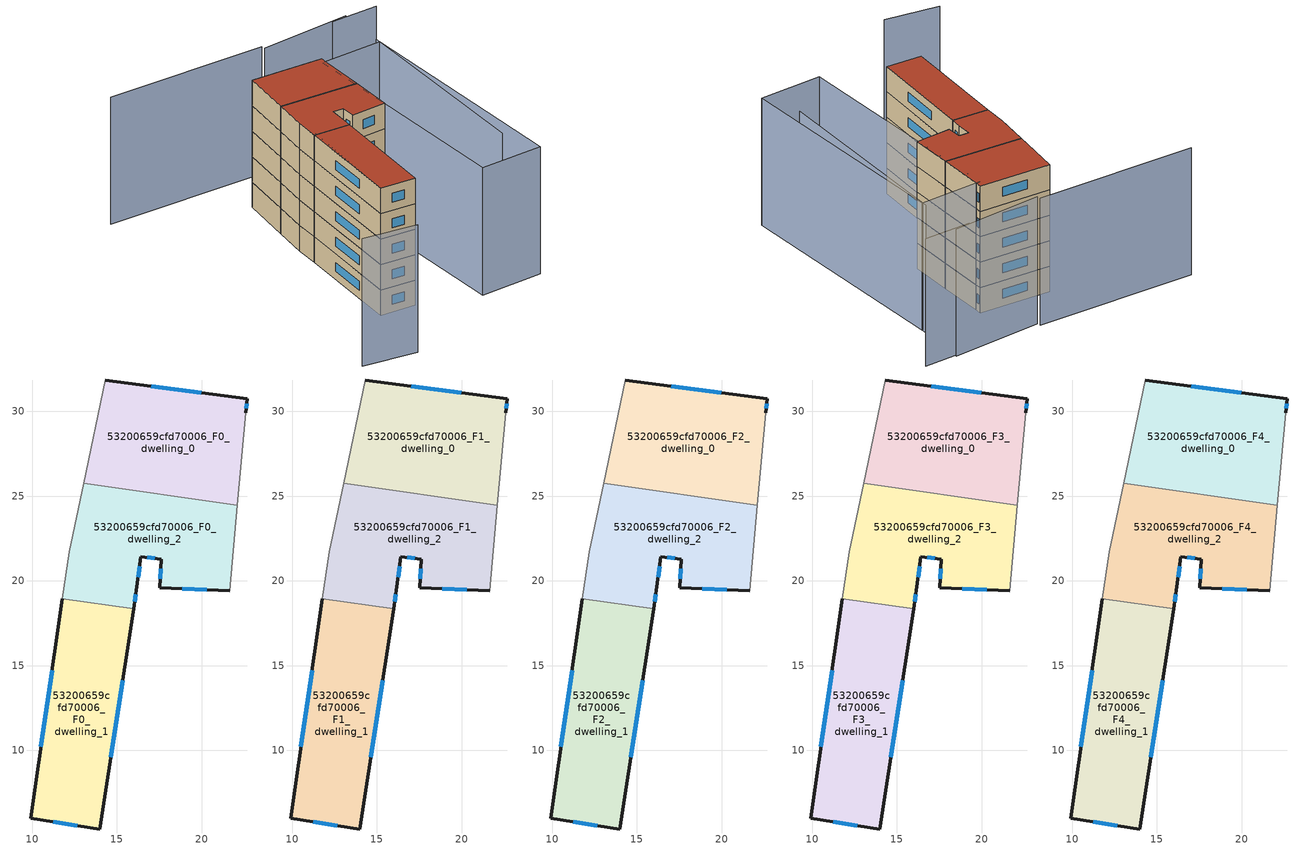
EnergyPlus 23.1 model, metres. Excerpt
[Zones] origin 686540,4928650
53200659cfd70006_F0_dwelling_0
 floor ground (EU_floor_Construction): 22.69,30.73 22.58,29.91 22.1,24.45 13.03,25.77 14.3,31.85 z0
 wall outside (EU_wall_Construction): 22.58,29.91 22.69,30.73 14.3,31.85 z0:3
 wall adiabatic (EU_wall_Construction): 22.1,24.45 22.58,29.91 / 14.3,31.85 13.03,25.77 z0:3
 wall to 53200659cfd70006_F0_dwelling_2 (EU_wall_Construction): 13.03,25.77 22.1,24.45 z0:3
 window (EU_Window_Construction): 22.62,30.17 22.66,30.46 / 19.96,31.09 17.03,31.48 z0.98:2.02
53200659cfd70006_F0_dwelling_1
 floor ground (EU_floor_Construction): 15.98,18.35 13.99,5.36 9.9,5.98 11.78,18.95 z0
 wall outside (EU_wall_Construction): 11.78,18.95 9.9,5.98 13.99,5.36 15.98,18.35 z0:3
 wall to 53200659cfd70006_F0_dwelling_2 (EU_wall_Construction): 15.98,18.35 11.78,18.95 z0:3
 window (EU_Window_Construction): 11.17,14.73 10.51,10.2 / 14.64,9.58 15.33,14.12 / 11.23,5.78 12.66,5.56 z0.98:2.02
53200659cfd70006_F0_dwelling_2
 floor ground (EU_floor_Construction): 22.1,24.45 21.65,19.43 17.52,19.59 17.62,21.27 16.4,21.43 16.17,19.64 15.98,18.35 11.78,18.95 12.18,21.72 13.03,25.77 z0
 wall outside (EU_wall_Construction): 15.98,18.35 16.17,19.64 16.4,21.43 17.62,21.27 17.52,19.59 21.65,19.43 z0:3
 wall adiabatic (EU_wall_Construction): 13.03,25.77 12.18,21.72 11.78,18.95 / 21.65,19.43 22.1,24.45 z0:3
 window (EU_Window_Construction): 17.59,20.72 17.55,20.13 / 16.8,21.38 17.23,21.32 / 16.25,20.22 16.33,20.85 / 16.04,18.77 16.11,19.22 / 18.86,19.53 20.31,19.48 z0.98:2.02
53200659cfd70006_F1_dwelling_0
 floor to 53200659cfd70006_F0_dwelling_0 (EU_floor_Construction): 22.69,30.73 22.58,29.91 22.1,24.45 13.03,25.77 14.3,31.85 z3
 wall outside (EU_wall_Construction): 22.58,29.91 22.69,30.73 14.3,31.85 z3:6
 wall adiabatic (EU_wall_Construction): 22.1,24.45 22.58,29.91 / 14.3,31.85 13.03,25.77 z3:6
 wall to 53200659cfd70006_F1_dwelling_2 (EU_wall_Construction): 13.03,25.77 22.1,24.45 z3:6
 window (EU_Window_Construction): 22.62,30.17 22.66,30.46 / 19.96,31.09 17.03,31.48 z3.98:5.02
53200659cfd70006_F1_dwelling_1
 floor to 53200659cfd70006_F0_dwelling_1 (EU_floor_Construction): 15.98,18.35 13.99,5.36 9.9,5.98 11.78,18.95 z3
 wall outside (EU_wall_Construction): 11.78,18.95 9.9,5.98 13.99,5.36 15.98,18.35 z3:6
 wall to 53200659cfd70006_F1_dwelling_2 (EU_wall_Construction): 15.98,18.35 11.78,18.95 z3:6
 window (EU_Window_Construction): 11.17,14.73 10.51,10.2 / 14.64,9.58 15.33,14.12 / 11.23,5.78 12.66,5.56 z3.98:5.02
53200659cfd70006_F1_dwelling_2
 floor to 53200659cfd70006_F0_dwelling_2 (EU_floor_Construction): 22.1,24.45 21.65,19.43 17.52,19.59 17.62,21.27 16.4,21.43 16.17,19.64 15.98,18.35 11.78,18.95 12.18,21.72 13.03,25.77 z3
 wall outside (EU_wall_Construction): 15.98,18.35 16.17,19.64 16.4,21.43 17.62,21.27 17.52,19.59 21.65,19.43 z3:6
 wall adiabatic (EU_wall_Construction): 13.03,25.77 12.18,21.72 11.78,18.95 / 21.65,19.43 22.1,24.45 z3:6
 window (EU_Window_Construction): 17.59,20.72 17.55,20.13 / 16.8,21.38 17.23,21.32 / 16.25,20.22 16.33,20.85 / 16.04,18.77 16.11,19.22 / 18.86,19.53 20.31,19.48 z3.98:5.02
53200659cfd70006_F2_dwelling_0
 floor to 53200659cfd70006_F1_dwelling_0 (EU_floor_Construction): 22.69,30.73 22.58,29.91 22.1,24.45 13.03,25.77 14.3,31.85 z6
 wall outside (EU_wall_Construction): 22.58,29.91 22.69,30.73 14.3,31.85 z6:9
 wall adiabatic (EU_wall_Construction): 22.1,24.45 22.58,29.91 / 14.3,31.85 13.03,25.77 z6:9
 wall to 53200659cfd70006_F2_dwelling_2 (EU_wall_Construction): 13.03,25.77 22.1,24.45 z6:9
 window (EU_Window_Construction): 22.62,30.17 22.66,30.46 / 19.96,31.09 17.03,31.48 z6.98:8.02
53200659cfd70006_F2_dwelling_1
 floor to 53200659cfd70006_F1_dwelling_1 (EU_floor_Construction): 15.98,18.35 13.99,5.36 9.9,5.98 11.78,18.95 z6
 wall outside (EU_wall_Construction): 11.78,18.95 9.9,5.98 13.99,5.36 15.98,18.35 z6:9
 wall to 53200659cfd70006_F2_dwelling_2 (EU_wall_Construction): 15.98,18.35 11.78,18.95 z6:9
 window (EU_Window_Construction): 11.17,14.73 10.51,10.2 / 14.64,9.58 15.33,14.12 / 11.23,5.78 12.66,5.56 z6.98:8.02
53200659cfd70006_F2_dwelling_2
 floor to 53200659cfd70006_F1_dwelling_2 (EU_floor_Construction): 22.1,24.45 21.65,19.43 17.52,19.59 17.62,21.27 16.4,21.43 16.17,19.64 15.98,18.35 11.78,18.95 12.18,21.72 13.03,25.77 z6
 wall outside (EU_wall_Construction): 15.98,18.35 16.17,19.64 16.4,21.43 17.62,21.27 17.52,19.59 21.65,19.43 z6:9
 wall adiabatic (EU_wall_Construction): 13.03,25.77 12.18,21.72 11.78,18.95 / 21.65,19.43 22.1,24.45 z6:9
 window (EU_Window_Construction): 17.59,20.72 17.55,20.13 / 16.8,21.38 17.23,21.32 / 16.25,20.22 16.33,20.85 / 16.04,18.77 16.11,19.22 / 18.86,19.53 20.31,19.48 z6.98:8.02
53200659cfd70006_F3_dwelling_0
 floor to 53200659cfd70006_F2_dwelling_0 (EU_floor_Construction): 22.69,30.73 22.58,29.91 22.1,24.45 13.03,25.77 14.3,31.85 z9
 wall outside (EU_wall_Construction): 22.58,29.91 22.69,30.73 14.3,31.85 z9:12
 wall adiabatic (EU_wall_Construction): 22.1,24.45 22.58,29.91 / 14.3,31.85 13.03,25.77 z9:12
 wall to 53200659cfd70006_F3_dwelling_2 (EU_wall_Construction): 13.03,25.77 22.1,24.45 z9:12
 window (EU_Window_Construction): 22.62,30.17 22.66,30.46 / 19.96,31.09 17.03,31.48 z9.98:11.02
53200659cfd70006_F3_dwelling_1
 floor to 53200659cfd70006_F2_dwelling_1 (EU_floor_Construction): 15.98,18.35 13.99,5.36 9.9,5.98 11.78,18.95 z9
 wall outside (EU_wall_Construction): 11.78,18.95 9.9,5.98 13.99,5.36 15.98,18.35 z9:12
 wall to 53200659cfd70006_F3_dwelling_2 (EU_wall_Construction): 15.98,18.35 11.78,18.95 z9:12
 window (EU_Window_Construction): 11.17,14.73 10.51,10.2 / 14.64,9.58 15.33,14.12 / 11.23,5.78 12.66,5.56 z9.98:11.02
53200659cfd70006_F3_dwelling_2
 floor to 53200659cfd70006_F2_dwelling_2 (EU_floor_Construction): 22.1,24.45 21.65,19.43 17.52,19.59 17.62,21.27 16.4,21.43 16.17,19.64 15.98,18.35 11.78,18.95 12.18,21.72 13.03,25.77 z9
 wall outside (EU_wall_Construction): 15.98,18.35 16.17,19.64 16.4,21.43 17.62,21.27 17.52,19.59 21.65,19.43 z9:12
 wall adiabatic (EU_wall_Construction): 13.03,25.77 12.18,21.72 11.78,18.95 / 21.65,19.43 22.1,24.45 z9:12
 window (EU_Window_Construction): 17.59,20.72 17.55,20.13 / 16.8,21.38 17.23,21.32 / 16.25,20.22 16.33,20.85 / 16.04,18.77 16.11,19.22 / 18.86,19.53 20.31,19.48 z9.98:11.02
53200659cfd70006_F4_dwelling_0
 floor to 53200659cfd70006_F3_dwelling_0 (EU_floor_Construction): 22.69,30.73 22.58,29.91 22.1,24.45 13.03,25.77 14.3,31.85 z12
 wall outside (EU_wall_Construction): 22.58,29.91 22.69,30.73 14.3,31.85 z12:15
 wall adiabatic (EU_wall_Construction): 22.1,24.45 22.58,29.91 / 14.3,31.85 13.03,25.77 z12:15
 wall to 53200659cfd70006_F4_dwelling_2 (EU_wall_Construction): 13.03,25.77 22.1,24.45 z12:15
 window (EU_Window_Construction): 22.62,30.17 22.66,30.46 / 19.96,31.09 17.03,31.48 z12.98:14.02
 roof outside (EU_roof_Construction): 22.1,24.45 22.58,29.91 22.69,30.73 14.3,31.85 13.03,25.77 z15
53200659cfd70006_F4_dwelling_1
 floor to 53200659cfd70006_F3_dwelling_1 (EU_floor_Construction): 15.98,18.35 13.99,5.36 9.9,5.98 11.78,18.95 z12
 wall outside (EU_wall_Construction): 11.78,18.95 9.9,5.98 13.99,5.36 15.98,18.35 z12:15
 wall to 53200659cfd70006_F4_dwelling_2 (EU_wall_Construction): 15.98,18.35 11.78,18.95 z12:15
 window (EU_Window_Construction): 11.17,14.73 10.51,10.2 / 14.64,9.58 15.33,14.12 / 11.23,5.78 12.66,5.56 z12.98:14.02
 roof outside (EU_roof_Construction): 13.99,5.36 15.98,18.35 11.78,18.95 9.9,5.98 z15
53200659cfd70006_F4_dwelling_2
 floor to 53200659cfd70006_F3_dwelling_2 (EU_floor_Construction): 22.1,24.45 21.65,19.43 17.52,19.59 17.62,21.27 16.4,21.43 16.17,19.64 15.98,18.35 11.78,18.95 12.18,21.72 13.03,25.77 z12
 wall outside (EU_wall_Construction): 15.98,18.35 16.17,19.64 16.4,21.43 17.62,21.27 17.52,19.59 21.65,19.43 z12:15
 wall adiabatic (EU_wall_Construction): 13.03,25.77 12.18,21.72 11.78,18.95 / 21.65,19.43 22.1,24.45 z12:15
 window (EU_Window_Construction): 17.59,20.72 17.55,20.13 / 16.8,21.38 17.23,21.32 / 16.25,20.22 16.33,20.85 / 16.04,18.77 16.11,19.22 / 18.86,19.53 20.31,19.48 z12.98:14.02
 roof outside (EU_roof_Construction): 21.65,19.43 22.1,24.45 13.03,25.77 12.18,21.72 11.78,18.95 15.98,18.35 16.17,19.64 16.4,21.43 17.62,21.27 17.52,19.59 z15
shading: 1.67,-0.87 7.91,-2.31 / 14.3,31.85 10.32,8.95 / 26.87,6.83 29.56,30.28 / 19.58,36.61 0.89,38.47 / 34.05,35.61 28.53,35.96 / 30.35,36.04 19.59,36.19 / 29.54,29.67 28.08,2.22 / 28.08,2.22 20.69,2.61 / 20.69,2.61 22.15,30.06 / 22.15,30.06 29.54,29.67 z0:15
[Building]
EU S2 Campaign: North Axis=0; Terrain=City; Solar Distribution=FullExterior
[Site:Location]
Bologna: Latitude=44.5; Longitude=11.25; Time Zone=1; Elevation=37
[SizingPeriod:WeatherFileDays]
AnnualSizingPeriod: Begin Month=1; Begin Day of Month=1; End Month=12; End Day of Month=31; Day of Week for Start Day=Monday; Use Weather File Daylight Saving Period=No; Use Weather File Rain and Snow Indicators=No
[MATERIAL]
EU_InternalMass_Material: Roughness=MediumRough; Thickness=0.1; Conductivity=1; Density=1800; Specific Heat=900; Thermal Absorptance=0.9; Solar Absorptance=0.7; Visible Absorptance=0.7
[MATERIAL:NOMASS] Roughness=MediumRough; Thermal Absorptance=0.9; Solar Absorptance=0.7; Visible Absorptance=0.7
Name | Thermal Resistance
EU_wall_NoMass | 0.905828
EU_roof_NoMass | 0.37593
EU_floor_NoMass | 0.67114
[WINDOWMATERIAL:SIMPLEGLAZINGSYSTEM]
EU_Window_SimpleGlazing: UFactor=4.52486; Solar Heat Gain Coefficient=0.85; Visible Transmittance=0.85
[CONSTRUCTION]
EU_wall_Construction: EU_wall_NoMass
EU_roof_Construction: EU_roof_NoMass
EU_floor_Construction: EU_floor_NoMass
EU_Window_Construction: EU_Window_SimpleGlazing
EU_InternalMass_Construction: EU_InternalMass_Material
[ZONE] Type=1; Multiplier=1; Ceiling Height=autocalculate; Floor Area=autocalculate; Part of Total Floor Area=Yes
Name | Volume
53200659cfd70006_F0_dwelling_0 | 164.858
53200659cfd70006_F1_dwelling_0; 53200659cfd70006_F2_dwelling_0; 53200659cfd70006_F3_dwelling_0; 53200659cfd70006_F4_dwelling_0 | 164.859
53200659cfd70006_F0_dwelling_1 | 164.855
53200659cfd70006_F1_dwelling_1; 53200659cfd70006_F2_dwelling_1; 53200659cfd70006_F3_dwelling_1; 53200659cfd70006_F4_dwelling_1 | 164.856
53200659cfd70006_F0_dwelling_2 | 164.861
53200659cfd70006_F1_dwelling_2; 53200659cfd70006_F2_dwelling_2; 53200659cfd70006_F3_dwelling_2; 53200659cfd70006_F4_dwelling_2 | 164.862
[INTERNALMASS] Construction=EU_InternalMass_Construction
Name | Zone or ZoneList | Surface Area
53200659cfd70006_F0_dwelling_0_EU_InternalMass | 53200659cfd70006_F0_dwelling_0 | 54.953
53200659cfd70006_F0_dwelling_1_EU_InternalMass | 53200659cfd70006_F0_dwelling_1 | 54.9522
53200659cfd70006_F0_dwelling_2_EU_InternalMass | 53200659cfd70006_F0_dwelling_2 | 54.9534
53200659cfd70006_F1_dwelling_0_EU_InternalMass | 53200659cfd70006_F1_dwelling_0 | 54.953
53200659cfd70006_F1_dwelling_1_EU_InternalMass | 53200659cfd70006_F1_dwelling_1 | 54.9522
53200659cfd70006_F1_dwelling_2_EU_InternalMass | 53200659cfd70006_F1_dwelling_2 | 54.9534
53200659cfd70006_F2_dwelling_0_EU_InternalMass | 53200659cfd70006_F2_dwelling_0 | 54.953
53200659cfd70006_F2_dwelling_1_EU_InternalMass | 53200659cfd70006_F2_dwelling_1 | 54.9522
53200659cfd70006_F2_dwelling_2_EU_InternalMass | 53200659cfd70006_F2_dwelling_2 | 54.9534
53200659cfd70006_F3_dwelling_0_EU_InternalMass | 53200659cfd70006_F3_dwelling_0 | 54.953
53200659cfd70006_F3_dwelling_1_EU_InternalMass | 53200659cfd70006_F3_dwelling_1 | 54.9522
53200659cfd70006_F3_dwelling_2_EU_InternalMass | 53200659cfd70006_F3_dwelling_2 | 54.9534
53200659cfd70006_F4_dwelling_0_EU_InternalMass | 53200659cfd70006_F4_dwelling_0 | 54.953
53200659cfd70006_F4_dwelling_1_EU_InternalMass | 53200659cfd70006_F4_dwelling_1 | 54.9522
53200659cfd70006_F4_dwelling_2_EU_InternalMass | 53200659cfd70006_F4_dwelling_2 | 54.9534
[OTHEREQUIPMENT] Fuel Type=Electricity; Design Level Calculation Method=Watts/Area; Power per Zone Floor Area=1; Fraction Latent=0; Fraction Radiant=0; Fraction Lost=0; Carbon Dioxide Generation Rate=0; EndUse Subcategory=EU_Step8_InternalGains
Name | Zone or ZoneList or Space or SpaceList | Schedule
EU_Step8_InternalGain_53200659cfd70006_F0_dwelling_0_f000 | 53200659cfd70006_F0_dwelling_0 | EU_Step8_GainSchedule_53200659cfd70006_F0_dwelling_0_f000
EU_Step8_InternalGain_53200659cfd70006_F0_dwelling_1_f000 | 53200659cfd70006_F0_dwelling_1 | EU_Step8_GainSchedule_53200659cfd70006_F0_dwelling_1_f000
EU_Step8_InternalGain_53200659cfd70006_F0_dwelling_2_f000 | 53200659cfd70006_F0_dwelling_2 | EU_Step8_GainSchedule_53200659cfd70006_F0_dwelling_2_f000
EU_Step8_InternalGain_53200659cfd70006_F1_dwelling_0_f000 | 53200659cfd70006_F1_dwelling_0 | EU_Step8_GainSchedule_53200659cfd70006_F1_dwelling_0_f000
EU_Step8_InternalGain_53200659cfd70006_F1_dwelling_1_f000 | 53200659cfd70006_F1_dwelling_1 | EU_Step8_GainSchedule_53200659cfd70006_F1_dwelling_1_f000
EU_Step8_InternalGain_53200659cfd70006_F1_dwelling_2_f000 | 53200659cfd70006_F1_dwelling_2 | EU_Step8_GainSchedule_53200659cfd70006_F1_dwelling_2_f000
EU_Step8_InternalGain_53200659cfd70006_F2_dwelling_0_f000 | 53200659cfd70006_F2_dwelling_0 | EU_Step8_GainSchedule_53200659cfd70006_F2_dwelling_0_f000
EU_Step8_InternalGain_53200659cfd70006_F2_dwelling_1_f000 | 53200659cfd70006_F2_dwelling_1 | EU_Step8_GainSchedule_53200659cfd70006_F2_dwelling_1_f000
EU_Step8_InternalGain_53200659cfd70006_F2_dwelling_2_f000 | 53200659cfd70006_F2_dwelling_2 | EU_Step8_GainSchedule_53200659cfd70006_F2_dwelling_2_f000
EU_Step8_InternalGain_53200659cfd70006_F3_dwelling_0_f000 | 53200659cfd70006_F3_dwelling_0 | EU_Step8_GainSchedule_53200659cfd70006_F3_dwelling_0_f000
EU_Step8_InternalGain_53200659cfd70006_F3_dwelling_1_f000 | 53200659cfd70006_F3_dwelling_1 | EU_Step8_GainSchedule_53200659cfd70006_F3_dwelling_1_f000
EU_Step8_InternalGain_53200659cfd70006_F3_dwelling_2_f000 | 53200659cfd70006_F3_dwelling_2 | EU_Step8_GainSchedule_53200659cfd70006_F3_dwelling_2_f000
EU_Step8_InternalGain_53200659cfd70006_F4_dwelling_0_f000 | 53200659cfd70006_F4_dwelling_0 | EU_Step8_GainSchedule_53200659cfd70006_F4_dwelling_0_f000
EU_Step8_InternalGain_53200659cfd70006_F4_dwelling_1_f000 | 53200659cfd70006_F4_dwelling_1 | EU_Step8_GainSchedule_53200659cfd70006_F4_dwelling_1_f000
EU_Step8_InternalGain_53200659cfd70006_F4_dwelling_2_f000 | 53200659cfd70006_F4_dwelling_2 | EU_Step8_GainSchedule_53200659cfd70006_F4_dwelling_2_f000
[ZONEVENTILATION:DESIGNFLOWRATE] Schedule=EU_AlwaysOn; Design Flow Rate Calculation Method=AirChanges/Hour; Air Changes per Hour=0.73129; Ventilation Type=Natural; Fan Pressure Rise=0; Fan Total Efficiency=1; Constant Term Coefficient=1; Temperature Term Coefficient=0; Velocity Term Coefficient=0; Velocity Squared Term Coefficient=0; Minimum Indoor Temperature=-100; Maximum Indoor Temperature=100; Delta Temperature=-100; Minimum Outdoor Temperature=-100; Maximum Outdoor Temperature=100; Maximum Wind Speed=40
Name | Zone or ZoneList or Space or SpaceList
EU_ConstantAir_53200659cfd70006_F0_dwelling_0 | 53200659cfd70006_F0_dwelling_0
EU_ConstantAir_53200659cfd70006_F0_dwelling_1 | 53200659cfd70006_F0_dwelling_1
EU_ConstantAir_53200659cfd70006_F0_dwelling_2 | 53200659cfd70006_F0_dwelling_2
EU_ConstantAir_53200659cfd70006_F1_dwelling_0 | 53200659cfd70006_F1_dwelling_0
EU_ConstantAir_53200659cfd70006_F1_dwelling_1 | 53200659cfd70006_F1_dwelling_1
EU_ConstantAir_53200659cfd70006_F1_dwelling_2 | 53200659cfd70006_F1_dwelling_2
EU_ConstantAir_53200659cfd70006_F2_dwelling_0 | 53200659cfd70006_F2_dwelling_0
EU_ConstantAir_53200659cfd70006_F2_dwelling_1 | 53200659cfd70006_F2_dwelling_1
EU_ConstantAir_53200659cfd70006_F2_dwelling_2 | 53200659cfd70006_F2_dwelling_2
EU_ConstantAir_53200659cfd70006_F3_dwelling_0 | 53200659cfd70006_F3_dwelling_0
EU_ConstantAir_53200659cfd70006_F3_dwelling_1 | 53200659cfd70006_F3_dwelling_1
EU_ConstantAir_53200659cfd70006_F3_dwelling_2 | 53200659cfd70006_F3_dwelling_2
EU_ConstantAir_53200659cfd70006_F4_dwelling_0 | 53200659cfd70006_F4_dwelling_0
EU_ConstantAir_53200659cfd70006_F4_dwelling_1 | 53200659cfd70006_F4_dwelling_1
EU_ConstantAir_53200659cfd70006_F4_dwelling_2 | 53200659cfd70006_F4_dwelling_2
[HVACTEMPLATE:THERMOSTAT] Constant Heating Setpoint=20; Constant Cooling Setpoint=50
EU_HeatOnly_53200659cfd70006_F0_dwelling_0; EU_HeatOnly_53200659cfd70006_F0_dwelling_1; EU_HeatOnly_53200659cfd70006_F0_dwelling_2; EU_HeatOnly_53200659cfd70006_F1_dwelling_0; EU_HeatOnly_53200659cfd70006_F1_dwelling_1; EU_HeatOnly_53200659cfd70006_F1_dwelling_2; EU_HeatOnly_53200659cfd70006_F2_dwelling_0; EU_HeatOnly_53200659cfd70006_F2_dwelling_1; EU_HeatOnly_53200659cfd70006_F2_dwelling_2; EU_HeatOnly_53200659cfd70006_F3_dwelling_0; EU_HeatOnly_53200659cfd70006_F3_dwelling_1; EU_HeatOnly_53200659cfd70006_F3_dwelling_2; EU_HeatOnly_53200659cfd70006_F4_dwelling_0; EU_HeatOnly_53200659cfd70006_F4_dwelling_1; EU_HeatOnly_53200659cfd70006_F4_dwelling_2
[HVACTEMPLATE:ZONE:IDEALLOADSAIRSYSTEM] System Availability Schedule=EU_AlwaysOn; Maximum Heating Supply Air Temperature=50; Minimum Cooling Supply Air Temperature=13; Maximum Heating Supply Air Humidity Ratio=0.0156; Minimum Cooling Supply Air Humidity Ratio=0.0077; Heating Limit=NoLimit; Cooling Limit=NoLimit; Heating Availability Schedule=EU_AlwaysOn; Cooling Availability Schedule=EU_CoolingOff; Dehumidification Control Type=ConstantSensibleHeatRatio; Cooling Sensible Heat Ratio=0.7; Dehumidification Setpoint=60; Humidification Control Type=None; Humidification Setpoint=30; Outdoor Air Method=None; Outdoor Air Flow Rate per Person=0.00944; Outdoor Air Flow Rate per Zone Floor Area=0; Outdoor Air Flow Rate per Zone=0; Demand Controlled Ventilation Type=None; Outdoor Air Economizer Type=NoEconomizer; Heat Recovery Type=None; Sensible Heat Recovery Effectiveness=0.7; Latent Heat Recovery Effectiveness=0.65
Name | Template Thermostat
53200659cfd70006_F0_dwelling_0 | EU_HeatOnly_53200659cfd70006_F0_dwelling_0
53200659cfd70006_F0_dwelling_1 | EU_HeatOnly_53200659cfd70006_F0_dwelling_1
53200659cfd70006_F0_dwelling_2 | EU_HeatOnly_53200659cfd70006_F0_dwelling_2
53200659cfd70006_F1_dwelling_0 | EU_HeatOnly_53200659cfd70006_F1_dwelling_0
53200659cfd70006_F1_dwelling_1 | EU_HeatOnly_53200659cfd70006_F1_dwelling_1
53200659cfd70006_F1_dwelling_2 | EU_HeatOnly_53200659cfd70006_F1_dwelling_2
53200659cfd70006_F2_dwelling_0 | EU_HeatOnly_53200659cfd70006_F2_dwelling_0
53200659cfd70006_F2_dwelling_1 | EU_HeatOnly_53200659cfd70006_F2_dwelling_1
53200659cfd70006_F2_dwelling_2 | EU_HeatOnly_53200659cfd70006_F2_dwelling_2
53200659cfd70006_F3_dwelling_0 | EU_HeatOnly_53200659cfd70006_F3_dwelling_0
53200659cfd70006_F3_dwelling_1 | EU_HeatOnly_53200659cfd70006_F3_dwelling_1
53200659cfd70006_F3_dwelling_2 | EU_HeatOnly_53200659cfd70006_F3_dwelling_2
53200659cfd70006_F4_dwelling_0 | EU_HeatOnly_53200659cfd70006_F4_dwelling_0
53200659cfd70006_F4_dwelling_1 | EU_HeatOnly_53200659cfd70006_F4_dwelling_1
53200659cfd70006_F4_dwelling_2 | EU_HeatOnly_53200659cfd70006_F4_dwelling_2
[SIZING:ZONE] Zone Cooling Design Supply Air Temperature Input Method=SupplyAirTemperature; Zone Cooling Design Supply Air Temperature=13; Zone Heating Design Supply Air Temperature Input Method=SupplyAirTemperature; Zone Heating Design Supply Air Temperature=50; Zone Cooling Design Supply Air Humidity Ratio=0.008; Zone Heating Design Supply Air Humidity Ratio=0.008; Cooling Design Air Flow Method=DesignDay; Cooling Design Air Flow Rate=0; Cooling Minimum Air Flow per Zone Floor Area=0.000762; Cooling Minimum Air Flow=0; Cooling Minimum Air Flow Fraction=0.2; Heating Design Air Flow Method=DesignDay; Heating Design Air Flow Rate=0; Heating Maximum Air Flow per Zone Floor Area=0.002032; Heating Maximum Air Flow=0.141576; Heating Maximum Air Flow Fraction=0.3; Account for Dedicated Outdoor Air System=No; Dedicated Outdoor Air System Control Strategy=NeutralSupplyAir; Dedicated Outdoor Air Low Setpoint Temperature for Design=autosize; Dedicated Outdoor Air High Setpoint Temperature for Design=autosize; Zone Load Sizing Method=Sensible Load Only No Latent Load; Zone Latent Cooling Design Supply Air Humidity Ratio Input Method=HumidityRatioDifference; Zone Cooling Design Supply Air Humidity Ratio Difference=0.005; Zone Latent Heating Design Supply Air Humidity Ratio Input Method=HumidityRatioDifference; Zone Humidification Design Supply Air Humidity Ratio Difference=0.005
53200659cfd70006_F0_dwelling_0; 53200659cfd70006_F0_dwelling_1; 53200659cfd70006_F0_dwelling_2; 53200659cfd70006_F1_dwelling_0; 53200659cfd70006_F1_dwelling_1; 53200659cfd70006_F1_dwelling_2; 53200659cfd70006_F2_dwelling_0; 53200659cfd70006_F2_dwelling_1; 53200659cfd70006_F2_dwelling_2; 53200659cfd70006_F3_dwelling_0; 53200659cfd70006_F3_dwelling_1; 53200659cfd70006_F3_dwelling_2; 53200659cfd70006_F4_dwelling_0; 53200659cfd70006_F4_dwelling_1; 53200659cfd70006_F4_dwelling_2
[SCHEDULE:CONSTANT]
Name | Hourly Value
EU_AlwaysOn | 1
EU_CoolingOff | 0
[SCHEDULE:FILE] Column Number=1; Rows to Skip at Top=0; Number of Hours of Data=8760; Column Separator=Comma; Interpolate to Timestep=No; Minutes per Item=60; Adjust Schedule for Daylight Savings=Yes
Name | File
EU_Step8_GainSchedule_53200659cfd70006_F0_dwelling_0_f000 | ../../schedules/53200659cfd70006/53200659cfd70006_F0_dwelling_0_f000_gain.csv
EU_Step8_GainSchedule_53200659cfd70006_F0_dwelling_1_f000 | ../../schedules/53200659cfd70006/53200659cfd70006_F0_dwelling_1_f000_gain.csv
EU_Step8_GainSchedule_53200659cfd70006_F0_dwelling_2_f000 | ../../schedules/53200659cfd70006/53200659cfd70006_F0_dwelling_2_f000_gain.csv
EU_Step8_GainSchedule_53200659cfd70006_F1_dwelling_0_f000 | ../../schedules/53200659cfd70006/53200659cfd70006_F1_dwelling_0_f000_gain.csv
EU_Step8_GainSchedule_53200659cfd70006_F1_dwelling_1_f000 | ../../schedules/53200659cfd70006/53200659cfd70006_F1_dwelling_1_f000_gain.csv
EU_Step8_GainSchedule_53200659cfd70006_F1_dwelling_2_f000 | ../../schedules/53200659cfd70006/53200659cfd70006_F1_dwelling_2_f000_gain.csv
EU_Step8_GainSchedule_53200659cfd70006_F2_dwelling_0_f000 | ../../schedules/53200659cfd70006/53200659cfd70006_F2_dwelling_0_f000_gain.csv
EU_Step8_GainSchedule_53200659cfd70006_F2_dwelling_1_f000 | ../../schedules/53200659cfd70006/53200659cfd70006_F2_dwelling_1_f000_gain.csv
EU_Step8_GainSchedule_53200659cfd70006_F2_dwelling_2_f000 | ../../schedules/53200659cfd70006/53200659cfd70006_F2_dwelling_2_f000_gain.csv
EU_Step8_GainSchedule_53200659cfd70006_F3_dwelling_0_f000 | ../../schedules/53200659cfd70006/53200659cfd70006_F3_dwelling_0_f000_gain.csv
EU_Step8_GainSchedule_53200659cfd70006_F3_dwelling_1_f000 | ../../schedules/53200659cfd70006/53200659cfd70006_F3_dwelling_1_f000_gain.csv
EU_Step8_GainSchedule_53200659cfd70006_F3_dwelling_2_f000 | ../../schedules/53200659cfd70006/53200659cfd70006_F3_dwelling_2_f000_gain.csv
EU_Step8_GainSchedule_53200659cfd70006_F4_dwelling_0_f000 | ../../schedules/53200659cfd70006/53200659cfd70006_F4_dwelling_0_f000_gain.csv
EU_Step8_GainSchedule_53200659cfd70006_F4_dwelling_1_f000 | ../../schedules/53200659cfd70006/53200659cfd70006_F4_dwelling_1_f000_gain.csv
EU_Step8_GainSchedule_53200659cfd70006_F4_dwelling_2_f000 | ../../schedules/53200659cfd70006/53200659cfd70006_F4_dwelling_2_f000_gain.csv
